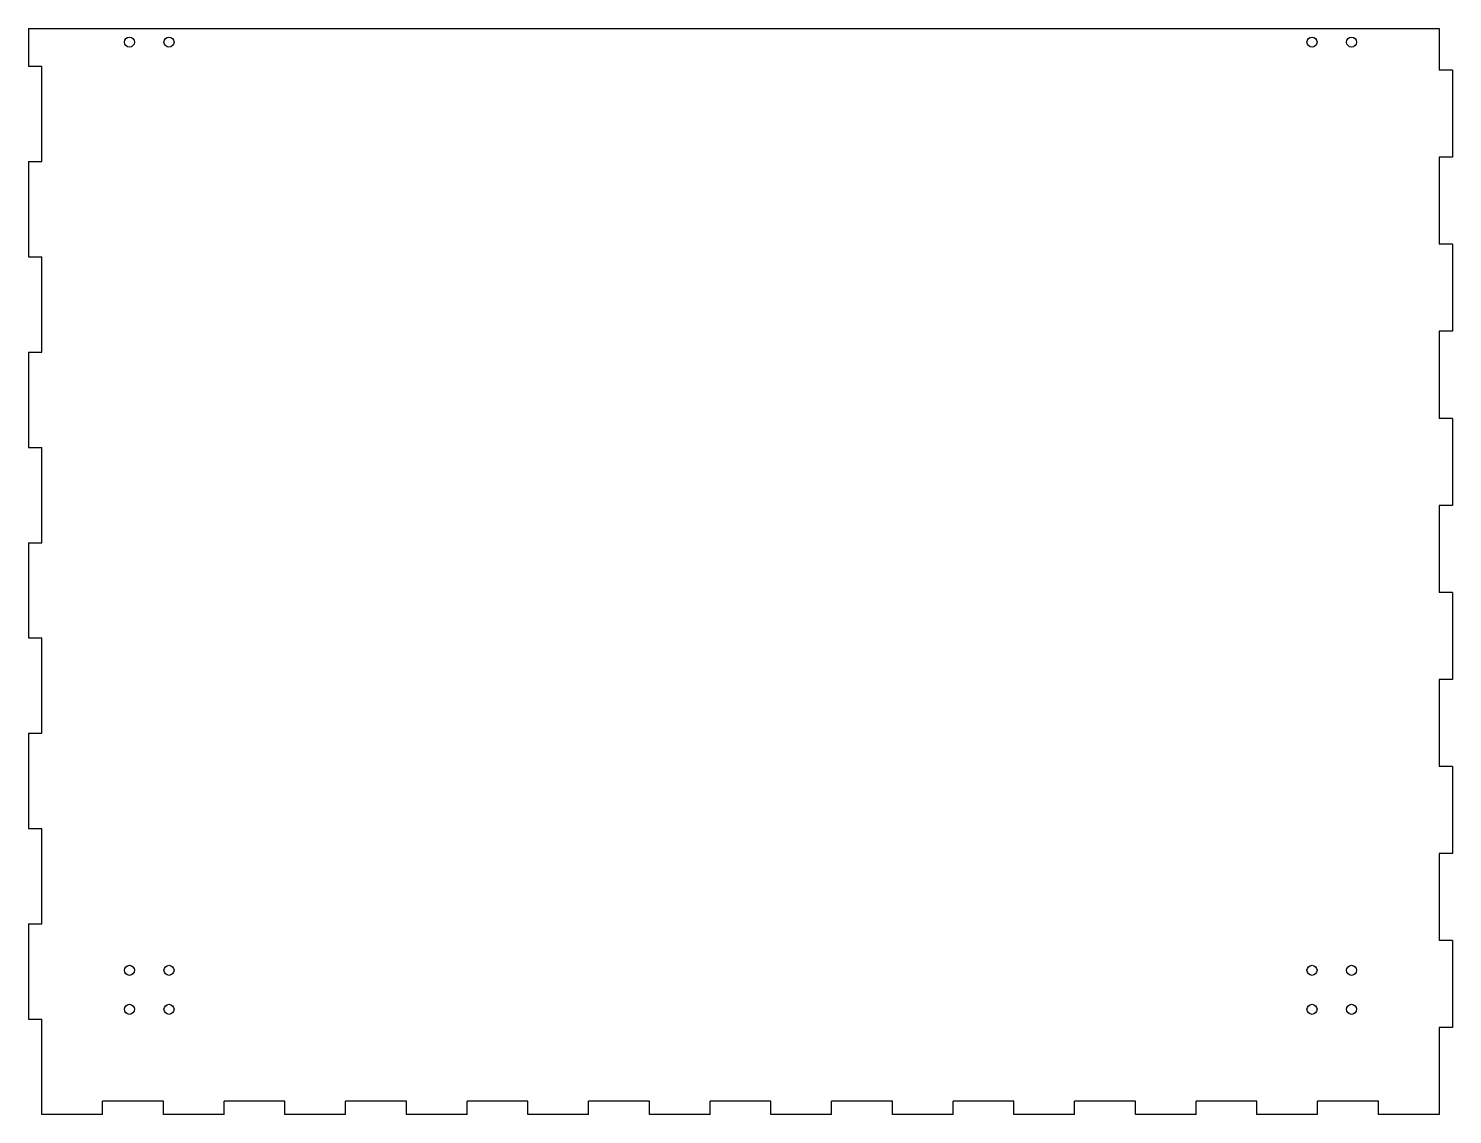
# Model space of a CAD drawing. Extents: x -252 to 252, y 0 to 385.
import ezdxf

# ---------------------------------------------------------------- set-up
doc = ezdxf.new("R2010")
doc.units = 0
doc.layers.add('VISIBLE', color=7, linetype='CONTINUOUS')

msp = doc.modelspace()

# ---------------------------------------------------------------- linework, layer by layer
at = {"layer": 'VISIBLE'}
for p, q in [((-252.41, 385), (247.65, 385)), ((-252.41, 385), (-252.41, 371.66)), ((247.65, 385), (247.65, 370.19)), ((-252.41, 371.66), (-247.65, 371.66)), ((-247.65, 337.87), (-247.65, 371.66)), ((252.41, 370.19), (247.65, 370.19)), ((252.41, 370.19), (252.41, 339.34)), ((247.65, 339.34), (247.65, 308.49)), ((252.41, 339.34), (247.65, 339.34)), ((-252.41, 337.87), (-247.65, 337.87)), ((-252.41, 337.87), (-252.41, 304.08)), ((252.41, 308.49), (247.65, 308.49)), ((252.41, 308.49), (252.41, 277.64)), ((-252.41, 304.08), (-247.65, 304.08)), ((-247.65, 270.3), (-247.65, 304.08)), ((247.65, 277.64), (247.65, 246.79)), ((252.41, 277.64), (247.65, 277.64)), ((-252.41, 270.3), (-247.65, 270.3)), ((-252.41, 270.3), (-252.41, 236.51)), ((252.41, 246.79), (247.65, 246.79)), ((252.41, 246.79), (252.41, 215.94)), ((-252.41, 236.51), (-247.65, 236.51)), ((-247.65, 202.72), (-247.65, 236.51)), ((247.65, 215.94), (247.65, 185.09)), ((252.41, 215.94), (247.65, 215.94)), ((-252.41, 202.72), (-247.65, 202.72)), ((-252.41, 202.72), (-252.41, 168.93)), ((252.41, 185.09), (247.65, 185.09)), ((252.41, 185.09), (252.41, 154.24)), ((-252.41, 168.93), (-247.65, 168.93)), ((-247.65, 135.15), (-247.65, 168.93)), ((247.65, 154.24), (247.65, 123.4)), ((252.41, 154.24), (247.65, 154.24)), ((-252.41, 135.15), (-247.65, 135.15)), ((-252.41, 135.15), (-252.41, 101.36)), ((252.41, 123.4), (247.65, 123.4)), ((252.41, 123.4), (252.41, 92.55)), ((-252.41, 101.36), (-247.65, 101.36)), ((-247.65, 67.57), (-247.65, 101.36)), ((247.65, 92.55), (247.65, 61.7)), ((252.41, 92.55), (247.65, 92.55)), ((-252.41, 67.57), (-247.65, 67.57)), ((-252.41, 67.57), (-252.41, 33.79)), ((252.41, 61.7), (247.65, 61.7)), ((252.41, 61.7), (252.41, 30.85)), ((-252.41, 33.79), (-247.65, 33.79)), ((-247.65, 0), (-247.65, 33.79)), ((247.65, 30.85), (247.65, 0)), ((252.41, 30.85), (247.65, 30.85)), ((-226.12, 0), (-247.65, 0)), ((-226.12, 0), (-226.12, 4.76)), ((-204.58, 4.76), (-226.12, 4.76)), ((-204.58, 0), (-204.58, 4.76)), ((-183.05, 0), (-204.58, 0)), ((-183.05, 0), (-183.05, 4.76)), ((-161.51, 4.76), (-183.05, 4.76)), ((-161.51, 0), (-161.51, 4.76)), ((-139.98, 0), (-161.51, 0)), ((-139.98, 0), (-139.98, 4.76)), ((-118.44, 4.76), (-139.98, 4.76)), ((-118.44, 0), (-118.44, 4.76)), ((-96.91, 0), (-118.44, 0)), ((-96.91, 0), (-96.91, 4.76)), ((-75.37, 4.76), (-96.91, 4.76)), ((-75.37, 0), (-75.37, 4.76)), ((-53.84, 0), (-75.37, 0)), ((-53.84, 0), (-53.84, 4.76)), ((-32.3, 4.76), (-53.84, 4.76)), ((-32.3, 0), (-32.3, 4.76)), ((-10.77, 0), (-32.3, 0)), ((-10.77, 0), (-10.77, 4.76)), ((10.77, 4.76), (-10.77, 4.76)), ((10.77, 0), (10.77, 4.76)), ((32.3, 0), (10.77, 0)), ((32.3, 0), (32.3, 4.76)), ((53.84, 4.76), (32.3, 4.76)), ((53.84, 0), (53.84, 4.76)), ((75.37, 0), (53.84, 0)), ((75.37, 0), (75.37, 4.76)), ((96.91, 4.76), (75.37, 4.76)), ((96.91, 0), (96.91, 4.76)), ((118.44, 0), (96.91, 0)), ((118.44, 0), (118.44, 4.76)), ((139.98, 4.76), (118.44, 4.76)), ((139.98, 0), (139.98, 4.76)), ((161.51, 0), (139.98, 0)), ((161.51, 0), (161.51, 4.76)), ((183.05, 4.76), (161.51, 4.76)), ((183.05, 0), (183.05, 4.76)), ((204.58, 0), (183.05, 0)), ((204.58, 0), (204.58, 4.76)), ((226.12, 4.76), (204.58, 4.76)), ((226.12, 0), (226.12, 4.76)), ((247.65, 0), (226.12, 0))]:
    msp.add_line(p, q, dxfattribs=at)
for centre in [(-216.62, 380.19), (-202.6, 380.19), (202.6, 380.19), (216.62, 380.19), (-216.62, 51.12), (-202.6, 51.12), (202.6, 51.12), (216.62, 51.12), (-216.62, 37.29), (-202.6, 37.29), (202.6, 37.29), (216.62, 37.29)]:
    msp.add_circle(centre, 1.78, dxfattribs=at)

doc.saveas('drawing.dxf')
